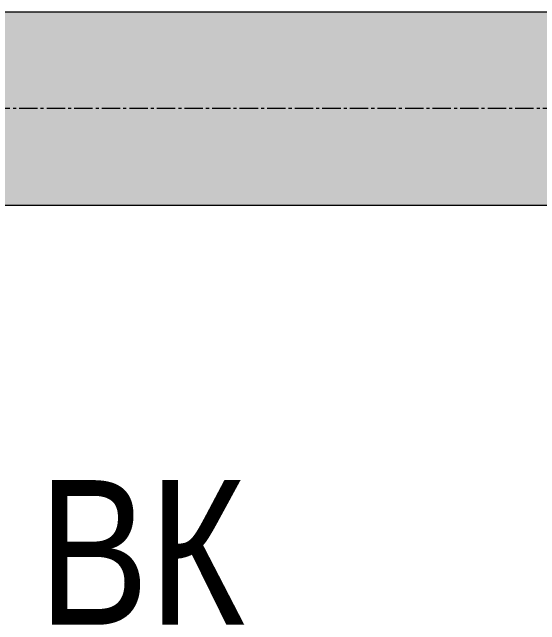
# Model space of a CAD drawing. Header units: millimetres. Extents: x 470010 to 1231400, y -134005 to 421770.
# Drawn here: x 509379 to 509926, y -107637 to -107002 of the extents above; entities that cross this region are included whole.
import ezdxf

# ---------------------------------------------------------------- set-up
doc = ezdxf.new("R2010")
doc.units = ezdxf.units.MM
doc.linetypes.add('CENTER2', pattern=[28.575, 19.05, -3.175, 3.175, -3.175])
doc.layers.add('АР_Оси_РД_100', color=7, linetype='Continuous', lineweight=0, true_color=0x525252)
for name, color, linetype, lineweight in [('АР_Стены ПЕНОблок', 52, 'Continuous', 20), ('АР_Штриховка', 8, 'Continuous', 0), ('ВК_Шахты', 5, 'Continuous', 9)]:
    doc.layers.add(name, color=color, linetype=linetype, lineweight=lineweight)
doc.styles.add('style1', font='ARIALN.TTF')

msp = doc.modelspace()

# ---------------------------------------------------------------- hatches: boundary and pattern name
at = {"layer": 'АР_Штриховка', "linetype": 'Continuous', "lineweight": 0, "true_color": 0x000000}
h = msp.add_hatch(dxfattribs=at)
h.set_pattern_fill('AR-CONC', color=18, angle=45, style=0)
h.set_pattern_definition([(95, (509053.93, -143101.69), (140.09465, 117.5534), [19.05, -209.55]), (40, (509053.93, -143101.69), (-160.0185, 110.1767), [15.24, -167.6406]), (145.45144, (509065.6, -143091.89), (-19.9238, 227.7301), [16.19, -178.0902]), (91.1842, (509018.01, -143065.77), (221.4102, 161.9534), [28.575, -314.325]), (141.63556, (509036.46, -143052.27), (-7.0866, 342.8268), [24.285, -267.1356]), (36.18415, (509018, -143065.77), (-7.0866, 342.8268), [22.86, -251.4597]), (66, (509044.95, -143056.79), (179.52, 34.89515), [19.05, -209.55]), (11, (509044.95, -143056.79), (-86.5399, 173.9412), [15.24, -167.64]), (116.45145, (509059.91, -143053.88), (92.98005, 208.83634), [16.19, -178.0899]), (82.5, (509053.93, -143101.69), (-57.60547, 61.97341), [0, -165.608, 0, -170.18, 0, -168.275]), (52.5, (509053.93, -143101.69), (-23.58973, 118.087), [0, -97.028, 0, -161.798, 0, -64.135]), (12.5, (509013.88, -143141.74), (99.92786, 91.8262), [0, -63.5, 0, -198.12, 0, -262.89]), (2.5, (508995.92, -143159.7), (86.7639, 122.7224), [0, -82.55, 0, -131.572, 0, -186.69])])
h.paths.add_polyline_path([(509173.932, -107001.687), (509173.932, -107201.687), (516743.932, -107201.687), (516743.932, -107001.687)], flags=0)

# ---------------------------------------------------------------- linework, layer by layer
at = {"layer": 'АР_Оси_РД_100', "linetype": 'CENTER2'}
msp.add_line((538608.933, -107101.687), (503098.975, -107101.687), dxfattribs=at)
at = {"layer": 'АР_Стены ПЕНОблок', "color": 18, "linetype": 'Continuous', "lineweight": 20, "true_color": 0x000000}
for p, q in [((516743.932, -107001.687), (509173.932, -107001.687)), ((509173.932, -107201.687), (516743.932, -107201.687))]:
    msp.add_line(p, q, dxfattribs=at)

# ---------------------------------------------------------------- texts
at = {"layer": 'ВК_Шахты', "color": 18, "lineweight": 50, "true_color": 0x000000, "style": 'style1'}
msp.add_text('ВК', height=150, dxfattribs=at).set_placement((509406.154, -107636.995))

doc.saveas('drawing.dxf')
